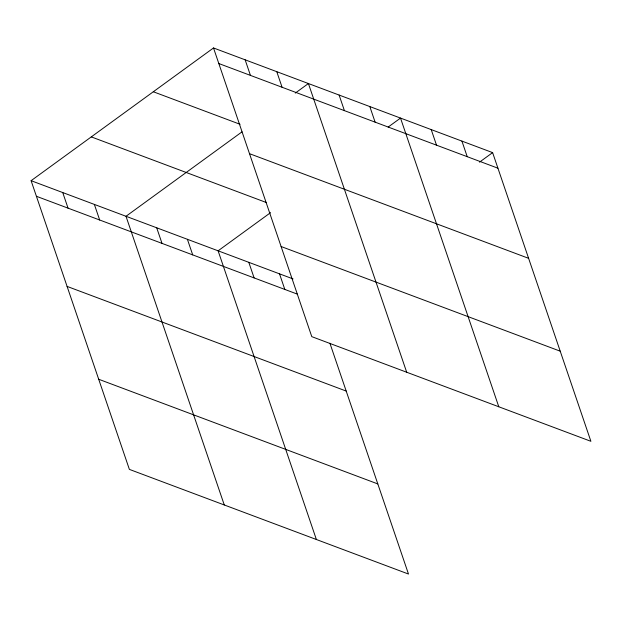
<?xml version="1.0" encoding="UTF-8"?>
<svg xmlns="http://www.w3.org/2000/svg" width="622" height="622" viewBox="0 0 622 622"><rect width="100%" height="100%" fill="white"/><g stroke="black" fill="none" stroke-linecap="round" stroke-linejoin="round"><path stroke-width="0.93" d="M329.917 343.243L408.491 574.044L129.376 469.385L31.1 180.691L213.509 47.956L492.624 152.615L590.9 441.309L311.785 336.642L213.509 47.956M242.012 131.856L126.002 216.277L224.278 504.971M295.287 93.082L308.411 83.535L406.687 372.228M270.586 212.631L218.104 250.814L316.38 539.507M388.167 127.059L400.514 118.079L498.79 406.765M479.5 162.163L492.624 152.615M218.812 63.537L497.927 168.197M153.315 91.761L240.076 124.291M249.492 153.665L528.607 258.324M91.294 136.887L266.558 202.609M281.105 246.522L560.22 351.181M31.1 180.691L293.055 278.92M36.403 196.28L297.456 294.167M67.09 286.408L346.197 391.067M98.696 379.257L377.811 483.924M461.921 141.101L467.223 156.69M431.217 129.586L436.52 145.175M369.81 106.564L375.12 122.145M339.107 95.049L344.417 110.638M276.774 71.678L282.077 87.259M245.138 59.813L250.448 75.402M279.511 273.843L284.814 289.424M248.808 262.328L254.11 277.917M187.401 239.307L192.711 254.888M156.697 227.792L162.008 243.373M94.365 204.42L99.668 220.001M62.736 192.556L68.039 208.137"/></g></svg>
